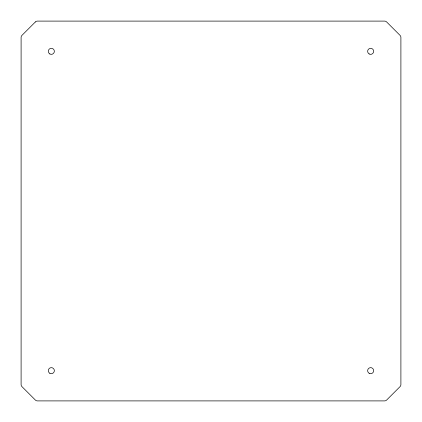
<?xml version="1.0" encoding="UTF-8"?>
<svg xmlns="http://www.w3.org/2000/svg" width="422" height="422" viewBox="0 0 422 422"><rect width="100%" height="100%" fill="white"/><g stroke="black" fill="none" stroke-linecap="round" stroke-linejoin="round"><path stroke-width="0.63" d="M35.332 21.986L21.986 35.332A3.023 3.023 0 0 0 21.1 37.474L21.1 384.526A3.023 3.023 0 0 0 21.986 386.668L35.332 400.014A3.023 3.023 0 0 0 37.474 400.9L384.526 400.9A3.023 3.023 0 0 0 386.668 400.014L400.014 386.668A3.023 3.023 0 0 0 400.9 384.526L400.9 37.474A3.023 3.023 0 0 0 400.014 35.332L386.668 21.986A3.023 3.023 0 0 0 384.526 21.1L37.474 21.1A3.023 3.023 0 0 0 35.332 21.986M369.15 53.958A3.023 3.023 0 0 0 373.686 51.336A3.023 3.023 0 0 0 369.15 48.72A3.023 3.023 0 0 0 369.15 53.958M369.15 373.28A3.023 3.023 0 0 0 373.686 370.664A3.023 3.023 0 0 0 369.15 368.042A3.023 3.023 0 0 0 369.15 373.28M49.828 373.28A3.023 3.023 0 0 0 54.364 370.664A3.023 3.023 0 0 0 49.828 368.042A3.023 3.023 0 0 0 49.828 373.28M49.828 53.958A3.023 3.023 0 0 0 54.364 51.336A3.023 3.023 0 0 0 49.828 48.72A3.023 3.023 0 0 0 49.828 53.958"/></g></svg>
